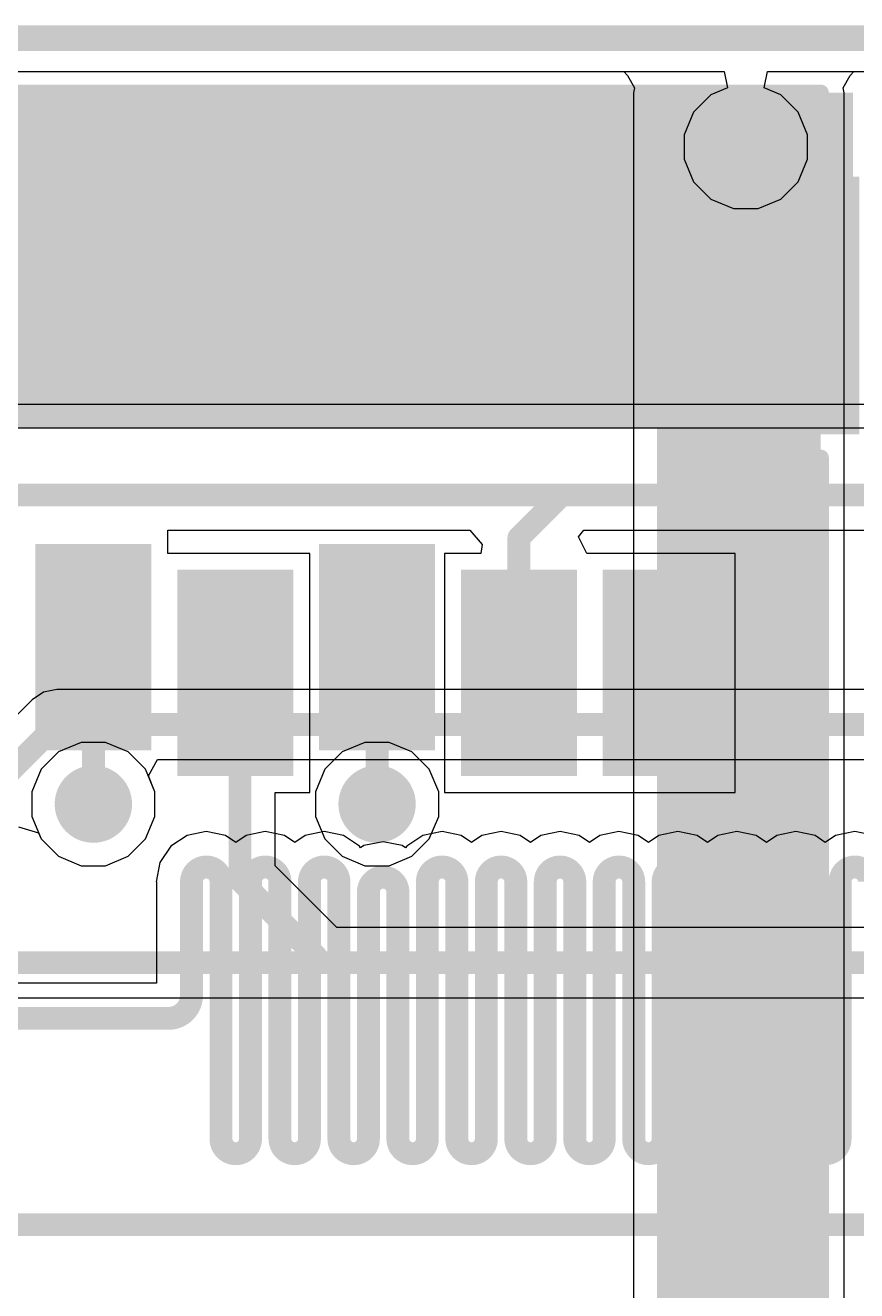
# Model space of a CAD drawing. Header units: inches. Extents: x -3 to 128, y -12 to 41.
# Drawn here: x 38.84 to 45.28, y 23.38 to 33.19 of the extents above; entities that cross this region are included whole.
import ezdxf

# ---------------------------------------------------------------- set-up
doc = ezdxf.new("R2010")
doc.units = ezdxf.units.IN
for name, color, linetype in [('Board Cutout', 216, 'Continuous'), ('Bottom Layer', 5, 'Continuous'), ('Layer 1', 16, 'Continuous'), ('Layer 2', 76, 'Continuous'), ('Top Layer', 1, 'Continuous'), ('Top Overlay', 2, 'Continuous'), ('Top Paste', 8, 'Continuous'), ('Top Solder', 216, 'Continuous'), ('Via Holes', 16, 'Continuous')]:
    doc.layers.add(name, color=color, linetype=linetype)

msp = doc.modelspace()

# ---------------------------------------------------------------- hatches: boundary and pattern name
at = {"layer": 'Bottom Layer'}
h = msp.add_hatch(color=5, dxfattribs=at)
edge = h.paths.add_edge_path()
edge.add_arc((44.4247, 32.2461), 0.3, 0, 360)
h = msp.add_hatch(color=5, dxfattribs=at)
edge = h.paths.add_edge_path()
edge.add_arc((39.3646, 27.1498), 0.3, 0, 360)
h = msp.add_hatch(color=5, dxfattribs=at)
edge = h.paths.add_edge_path()
edge.add_arc((41.5646, 27.1498), 0.3, 0, 360)
at = {"layer": 'Layer 1'}
h = msp.add_hatch(color=16, dxfattribs=at)
edge = h.paths.add_edge_path()
edge.add_arc((44.4247, 32.2461), 0.3, 0, 360)
h = msp.add_hatch(color=16, dxfattribs=at)
edge = h.paths.add_edge_path()
edge.add_arc((39.3646, 27.1498), 0.3, 0, 360)
h = msp.add_hatch(color=16, dxfattribs=at)
edge = h.paths.add_edge_path()
edge.add_arc((41.5646, 27.1498), 0.3, 0, 360)
at = {"layer": 'Layer 2'}
msp.add_hatch(color=76, dxfattribs=at).paths.add_polyline_path([(45.0046, 32.667), (43.7346, 32.667), (43.7346, 17.4659), (45.0046, 17.4659)])
h = msp.add_hatch(color=76, dxfattribs=at)
edge = h.paths.add_edge_path()
edge.add_arc((44.4247, 32.2461), 0.3, 0, 360)
h = msp.add_hatch(color=76, dxfattribs=at)
edge = h.paths.add_edge_path()
edge.add_arc((39.3646, 27.1498), 0.3, 0, 360)
h = msp.add_hatch(color=76, dxfattribs=at)
edge = h.paths.add_edge_path()
edge.add_arc((41.5646, 27.1498), 0.3, 0, 360)
at = {"layer": 'Top Layer'}
for points in [[(45.2546, 32.667), (30.7046, 32.667), (30.7046, 30.067), (45.2546, 30.067)], [(45.2546, 30.067), (43.8546, 30.067), (43.8546, 31.967), (45.2546, 31.967)], [(39.7646, 27.617), (38.9646, 27.617), (38.9646, 29.1169), (39.7646, 29.1169)], [(41.9646, 27.617), (41.1646, 27.617), (41.1646, 29.1169), (41.9646, 29.1169)], [(40.8646, 27.417), (40.0646, 27.417), (40.0646, 28.9169), (40.8646, 28.9169)], [(43.0646, 27.417), (42.2646, 27.417), (42.2646, 28.9169), (43.0646, 28.9169)], [(44.1646, 27.417), (43.3646, 27.417), (43.3646, 28.9169), (44.1646, 28.9169)]]:
    msp.add_hatch(color=1, dxfattribs=at).paths.add_polyline_path(points)
h = msp.add_hatch(color=1, dxfattribs=at)
edge = h.paths.add_edge_path()
edge.add_arc((44.4247, 32.2461), 0.3, 0, 360)
h = msp.add_hatch(color=1, dxfattribs=at)
edge = h.paths.add_edge_path()
edge.add_arc((39.3646, 27.1498), 0.3, 0, 360)
h = msp.add_hatch(color=1, dxfattribs=at)
edge = h.paths.add_edge_path()
edge.add_arc((41.5646, 27.1498), 0.3, 0, 360)
at = {"layer": 'Top Paste'}
for points in [[(45.2546, 30.067), (43.8546, 30.067), (43.8546, 31.967), (45.2546, 31.967)], [(39.7646, 27.617), (38.9646, 27.617), (38.9646, 29.1169), (39.7646, 29.1169)], [(41.9646, 27.617), (41.1646, 27.617), (41.1646, 29.1169), (41.9646, 29.1169)], [(40.8646, 27.417), (40.0646, 27.417), (40.0646, 28.9169), (40.8646, 28.9169)], [(43.0646, 27.417), (42.2646, 27.417), (42.2646, 28.9169), (43.0646, 28.9169)], [(44.1646, 27.417), (43.3646, 27.417), (43.3646, 28.9169), (44.1646, 28.9169)]]:
    msp.add_hatch(color=8, dxfattribs=at).paths.add_polyline_path(points)
at = {"layer": 'Top Solder'}
for points in [[(45.3046, 30.017), (43.8046, 30.017), (43.8046, 32.017), (45.3046, 32.017)], [(39.8146, 27.567), (38.9146, 27.567), (38.9146, 29.1669), (39.8146, 29.1669)], [(42.0146, 27.567), (41.1146, 27.567), (41.1146, 29.1669), (42.0146, 29.1669)], [(40.9146, 27.367), (40.0146, 27.367), (40.0146, 28.9669), (40.9146, 28.9669)], [(43.1146, 27.367), (42.2146, 27.367), (42.2146, 28.9669), (43.1146, 28.9669)], [(44.2146, 27.367), (43.3146, 27.367), (43.3146, 28.9669), (44.2146, 28.9669)]]:
    msp.add_hatch(color=216, dxfattribs=at).paths.add_polyline_path(points)
at = {"layer": 'Via Holes'}
h = msp.add_hatch(color=7, dxfattribs=at)
edge = h.paths.add_edge_path()
edge.add_arc((44.4247, 32.2461), 0.15, 0, 360)
h = msp.add_hatch(color=7, dxfattribs=at)
edge = h.paths.add_edge_path()
edge.add_arc((39.3646, 27.1498), 0.15, 0, 360)
h = msp.add_hatch(color=7, dxfattribs=at)
edge = h.paths.add_edge_path()
edge.add_arc((41.5646, 27.1498), 0.15, 0, 360)

# ---------------------------------------------------------------- linework, layer by layer
at = {"layer": 'Board Cutout'}
msp.add_lwpolyline([(-0.0026, 33.09, 0.2, 0.2, 0), (59.9977, 33.09, 0.2, 0.2, 0)], format="xyseb", dxfattribs=at)
at = {"layer": 'Bottom Layer'}
for p, q in [((29.3528, 32.831), (44.2565, 32.831)), ((44.2565, 32.831), (44.2818, 32.704)), ((44.5675, 32.704), (44.5928, 32.831)), ((44.5928, 32.831), (58.7484, 32.831)), ((44.2818, 32.704), (44.154, 32.6511)), ((44.6953, 32.6511), (44.5675, 32.704)), ((44.154, 32.6511), (44.0196, 32.5167)), ((44.8297, 32.5167), (44.6953, 32.6511)), ((44.0196, 32.5167), (43.9469, 32.3411)), ((44.9025, 32.3411), (44.8297, 32.5167)), ((43.9469, 32.3411), (43.9469, 32.151)), ((44.9025, 32.151), (44.9025, 32.3411)), ((43.9469, 32.151), (44.0196, 31.9754)), ((44.8297, 31.9754), (44.9025, 32.151)), ((44.0196, 31.9754), (44.154, 31.841)), ((44.6953, 31.841), (44.8297, 31.9754)), ((44.154, 31.841), (44.3296, 31.7683)), ((44.5197, 31.7683), (44.6953, 31.841)), ((44.3296, 31.7683), (44.5197, 31.7683)), ((60.1808, 30.2483), (12.7877, 30.2483)), ((12.7877, 30.067), (60.1808, 30.067)), ((41.4695, 27.6276), (41.2939, 27.5549)), ((41.6596, 27.6276), (41.4695, 27.6276)), ((41.8352, 27.5549), (41.6596, 27.6276)), ((41.2939, 27.5549), (41.1595, 27.4205)), ((41.9696, 27.4205), (41.8352, 27.5549)), ((41.1595, 27.4205), (41.0868, 27.2449)), ((42.0424, 27.2449), (41.9696, 27.4205)), ((41.0868, 27.2449), (41.0868, 27.0548)), ((42.0424, 27.0548), (42.0424, 27.2449)), ((41.0868, 27.0548), (41.1595, 26.8792)), ((41.9696, 26.8792), (42.0424, 27.0548)), ((41.1595, 26.8792), (41.2939, 26.7448)), ((41.8352, 26.7448), (41.9696, 26.8792)), ((41.2939, 26.7448), (41.4695, 26.672)), ((41.6596, 26.672), (41.8352, 26.7448)), ((41.4695, 26.672), (41.6596, 26.672))]:
    msp.add_line(p, q, dxfattribs=at)
at = {"layer": 'Layer 1'}
for p, q in [((29.3528, 32.831), (44.2565, 32.831)), ((44.2565, 32.831), (44.2818, 32.704)), ((44.5675, 32.704), (44.5928, 32.831)), ((44.5928, 32.831), (58.7484, 32.831)), ((44.2818, 32.704), (44.154, 32.6511)), ((44.6953, 32.6511), (44.5675, 32.704)), ((44.154, 32.6511), (44.0196, 32.5167)), ((44.8297, 32.5167), (44.6953, 32.6511)), ((44.0196, 32.5167), (43.9469, 32.3411)), ((44.9025, 32.3411), (44.8297, 32.5167)), ((43.9469, 32.3411), (43.9469, 32.151)), ((44.9025, 32.151), (44.9025, 32.3411)), ((43.9469, 32.151), (44.0196, 31.9754)), ((44.8297, 31.9754), (44.9025, 32.151)), ((44.0196, 31.9754), (44.154, 31.841)), ((44.6953, 31.841), (44.8297, 31.9754)), ((44.154, 31.841), (44.3296, 31.7683)), ((44.5197, 31.7683), (44.6953, 31.841)), ((44.3296, 31.7683), (44.5197, 31.7683)), ((38.9776, 28.0182), (38.8894, 27.9592)), ((39.0817, 28.0389), (38.9776, 28.0182)), ((48.1484, 28.0389), (39.0817, 28.0389)), ((38.8894, 27.9592), (38.3578, 27.4276)), ((39.7914, 27.368), (39.8611, 27.495)), ((39.8611, 27.495), (48.1484, 27.495)), ((39.8424, 27.2449), (39.7914, 27.368)), ((39.8424, 27.0548), (39.8424, 27.2449)), ((39.7696, 26.8792), (39.8424, 27.0548)), ((38.7832, 26.9731), (38.9396, 26.9273)), ((38.9396, 26.9273), (38.9595, 26.8792)), ((40.0914, 26.9066), (39.9653, 26.8224)), ((40.24, 26.9362), (40.0914, 26.9066)), ((40.3887, 26.9066), (40.24, 26.9362)), ((40.4686, 26.8532), (40.3887, 26.9066)), ((40.5486, 26.9066), (40.4686, 26.8532)), ((40.6972, 26.9362), (40.5486, 26.9066)), ((40.8459, 26.9066), (40.6972, 26.9362)), ((40.9258, 26.8532), (40.8459, 26.9066)), ((41.0058, 26.9066), (40.9258, 26.8532)), ((41.1544, 26.9362), (41.0058, 26.9066)), ((41.3031, 26.9066), (41.1544, 26.9362)), ((41.4291, 26.8224), (41.3031, 26.9066)), ((41.9202, 26.9066), (41.7941, 26.8224)), ((42.0688, 26.9362), (41.9202, 26.9066)), ((42.2175, 26.9066), (42.0688, 26.9362)), ((42.2974, 26.8532), (42.2175, 26.9066)), ((42.3774, 26.9066), (42.2974, 26.8532)), ((42.526, 26.9362), (42.3774, 26.9066)), ((42.6747, 26.9066), (42.526, 26.9362)), ((42.7546, 26.8532), (42.6747, 26.9066)), ((42.8346, 26.9066), (42.7546, 26.8532)), ((42.9832, 26.9362), (42.8346, 26.9066)), ((43.1319, 26.9066), (42.9832, 26.9362)), ((43.2118, 26.8532), (43.1319, 26.9066)), ((43.2918, 26.9066), (43.2118, 26.8532)), ((43.4404, 26.9362), (43.2918, 26.9066)), ((43.5891, 26.9066), (43.4404, 26.9362)), ((43.669, 26.8532), (43.5891, 26.9066)), ((43.749, 26.9066), (43.669, 26.8532)), ((43.8976, 26.9362), (43.749, 26.9066)), ((44.0463, 26.9066), (43.8976, 26.9362)), ((44.1262, 26.8532), (44.0463, 26.9066)), ((44.2062, 26.9066), (44.1262, 26.8532)), ((44.3548, 26.9362), (44.2062, 26.9066)), ((44.5035, 26.9066), (44.3548, 26.9362)), ((44.5834, 26.8532), (44.5035, 26.9066)), ((44.6634, 26.9066), (44.5834, 26.8532)), ((44.812, 26.9362), (44.6634, 26.9066)), ((44.9607, 26.9066), (44.812, 26.9362)), ((45.0406, 26.8532), (44.9607, 26.9066)), ((45.1206, 26.9066), (45.0406, 26.8532)), ((45.2692, 26.9362), (45.1206, 26.9066)), ((45.4179, 26.9066), (45.2692, 26.9362)), ((38.9595, 26.8792), (39.0939, 26.7448)), ((39.6352, 26.7448), (39.7696, 26.8792)), ((39.9653, 26.8224), (39.8811, 26.6964)), ((41.4371, 26.8105), (41.4291, 26.8224)), ((41.463, 26.8277), (41.4371, 26.8105)), ((41.6116, 26.8573), (41.463, 26.8277)), ((41.7603, 26.8277), (41.6116, 26.8573)), ((41.7861, 26.8105), (41.7603, 26.8277)), ((41.7941, 26.8224), (41.7861, 26.8105)), ((39.0939, 26.7448), (39.2696, 26.672)), ((39.4596, 26.672), (39.6352, 26.7448)), ((39.8811, 26.6964), (39.8516, 26.5477)), ((39.2696, 26.672), (39.4596, 26.672)), ((39.8516, 26.5477), (39.8538, 26.5477)), ((39.8538, 26.5477), (39.8538, 25.7601)), ((39.8538, 25.7601), (38.3389, 25.7601))]:
    msp.add_line(p, q, dxfattribs=at)
for points in [[(38.2646, 26.9498, 0.1778, 0.1778, 0), (39.0817, 27.7669, 0.1778, 0.1778, 0)], [(39.0817, 27.7669, 0.1778, 0.1778, 0), (48.5521, 27.7669, 0.1778, 0.1778, 0)], [(40.1257, 26.5477, 0.1778, 0.1778, -1), (40.3543, 26.5477, 0.1778, 0.1778, 0)], [(40.5829, 26.5477, 0.1778, 0.1778, -1), (40.8115, 26.5477, 0.1778, 0.1778, 0)], [(41.0401, 26.5477, 0.1778, 0.1778, -1), (41.2687, 26.5477, 0.1778, 0.1778, 0)], [(41.9545, 26.5477, 0.1778, 0.1778, -1), (42.1831, 26.5477, 0.1778, 0.1778, 0)], [(42.4117, 26.5477, 0.1778, 0.1778, -1), (42.6403, 26.5477, 0.1778, 0.1778, 0)], [(42.8689, 26.5477, 0.1778, 0.1778, -1), (43.0975, 26.5477, 0.1778, 0.1778, 0)], [(43.3261, 26.5477, 0.1778, 0.1778, -1), (43.5547, 26.5477, 0.1778, 0.1778, 0)], [(43.7833, 26.5477, 0.1778, 0.1778, -1), (44.0119, 26.5477, 0.1778, 0.1778, 0)], [(44.2405, 26.5477, 0.1778, 0.1778, -1), (44.4691, 26.5477, 0.1778, 0.1778, 0)], [(44.6977, 26.5477, 0.1778, 0.1778, -1), (44.9263, 26.5477, 0.1778, 0.1778, 0)], [(45.1549, 26.5477, 0.1778, 0.1778, -1), (45.3835, 26.5477, 0.1778, 0.1778, 0)], [(40.1257, 25.6659, 0.1778, 0.1778, 0), (40.1257, 26.5477, 0.1778, 0.1778, 0)], [(40.3543, 24.5526, 0.1778, 0.1778, 0), (40.3543, 26.5477, 0.1778, 0.1778, 0)], [(40.5829, 24.5526, 0.1778, 0.1778, 0), (40.5829, 26.5477, 0.1778, 0.1778, 0)], [(40.8115, 24.5526, 0.1778, 0.1778, 0), (40.8115, 26.5477, 0.1778, 0.1778, 0)], [(41.0401, 24.5526, 0.1778, 0.1778, 0), (41.0401, 26.5477, 0.1778, 0.1778, 0)], [(41.2687, 24.5526, 0.1778, 0.1778, 0), (41.2687, 26.5477, 0.1778, 0.1778, 0)], [(41.4973, 26.4688, 0.1778, 0.1778, -1), (41.7259, 26.4688, 0.1778, 0.1778, 0)], [(41.9545, 24.5526, 0.1778, 0.1778, 0), (41.9545, 26.5477, 0.1778, 0.1778, 0)], [(42.1831, 24.5526, 0.1778, 0.1778, 0), (42.1831, 26.5477, 0.1778, 0.1778, 0)], [(42.4117, 24.5526, 0.1778, 0.1778, 0), (42.4117, 26.5477, 0.1778, 0.1778, 0)], [(42.6403, 24.5526, 0.1778, 0.1778, 0), (42.6403, 26.5477, 0.1778, 0.1778, 0)], [(42.8689, 24.5526, 0.1778, 0.1778, 0), (42.8689, 26.5477, 0.1778, 0.1778, 0)], [(43.0975, 24.5526, 0.1778, 0.1778, 0), (43.0975, 26.5477, 0.1778, 0.1778, 0)], [(43.3261, 24.5526, 0.1778, 0.1778, 0), (43.3261, 26.5477, 0.1778, 0.1778, 0)], [(43.5547, 24.5526, 0.1778, 0.1778, 0), (43.5547, 26.5477, 0.1778, 0.1778, 0)], [(43.7833, 24.5526, 0.1778, 0.1778, 0), (43.7833, 26.5477, 0.1778, 0.1778, 0)], [(44.0119, 24.5526, 0.1778, 0.1778, 0), (44.0119, 26.5477, 0.1778, 0.1778, 0)], [(44.2405, 24.5526, 0.1778, 0.1778, 0), (44.2405, 26.5477, 0.1778, 0.1778, 0)], [(44.4691, 24.5526, 0.1778, 0.1778, 0), (44.4691, 26.5477, 0.1778, 0.1778, 0)], [(44.6977, 24.5526, 0.1778, 0.1778, 0), (44.6977, 26.5477, 0.1778, 0.1778, 0)], [(44.9263, 24.5526, 0.1778, 0.1778, 0), (44.9263, 26.5477, 0.1778, 0.1778, 0)], [(45.1549, 24.5526, 0.1778, 0.1778, 0), (45.1549, 26.5477, 0.1778, 0.1778, 0)], [(41.4973, 24.5526, 0.1778, 0.1778, 0), (41.4973, 26.4688, 0.1778, 0.1778, 0)], [(41.7259, 24.5526, 0.1778, 0.1778, 0), (41.7259, 26.4688, 0.1778, 0.1778, 0)], [(40.1257, 25.6659, 0.1778, 0.1778, -0.414214), (39.9479, 25.4881, 0.1778, 0.1778, 0)], [(38.2263, 25.4881, 0.1778, 0.1778, 0), (39.859, 25.4881, 0.1778, 0.1778, 0)], [(39.859, 25.4881, 0.1778, 0.1778, 0), (39.9479, 25.4881, 0.1778, 0.1778, 0)], [(40.5829, 24.5526, 0.1778, 0.1778, -1), (40.3543, 24.5526, 0.1778, 0.1778, 0)], [(41.0401, 24.5526, 0.1778, 0.1778, -1), (40.8115, 24.5526, 0.1778, 0.1778, 0)], [(41.4973, 24.5526, 0.1778, 0.1778, -1), (41.2687, 24.5526, 0.1778, 0.1778, 0)], [(41.9545, 24.5526, 0.1778, 0.1778, -1), (41.7259, 24.5526, 0.1778, 0.1778, 0)], [(42.4117, 24.5526, 0.1778, 0.1778, -1), (42.1831, 24.5526, 0.1778, 0.1778, 0)], [(42.8689, 24.5526, 0.1778, 0.1778, -1), (42.6403, 24.5526, 0.1778, 0.1778, 0)], [(43.3261, 24.5526, 0.1778, 0.1778, -1), (43.0975, 24.5526, 0.1778, 0.1778, 0)], [(43.7833, 24.5526, 0.1778, 0.1778, -1), (43.5547, 24.5526, 0.1778, 0.1778, 0)], [(44.2405, 24.5526, 0.1778, 0.1778, -1), (44.0119, 24.5526, 0.1778, 0.1778, 0)], [(44.6977, 24.5526, 0.1778, 0.1778, -1), (44.4691, 24.5526, 0.1778, 0.1778, 0)], [(45.1549, 24.5526, 0.1778, 0.1778, -1), (44.9263, 24.5526, 0.1778, 0.1778, 0)], [(38.4346, 23.8879, 0.1778, 0.1778, 0), (39.0817, 23.8879, 0.1778, 0.1778, 0)], [(39.0817, 23.8879, 0.1778, 0.1778, 0), (65.5313, 23.8879, 0.1778, 0.1778, 0)]]:
    msp.add_lwpolyline(points, format="xyseb", dxfattribs=at)
for points in [[(39.0372, 27.7669, 0.0889, 0.0889, 1), (39.1261, 27.7669, 0.0889, 0.0889, 1)], [(39.0372, 27.7669, 0.0889, 0.0889, 1), (39.1261, 27.7669, 0.0889, 0.0889, 1)], [(40.0813, 26.5477, 0.0889, 0.0889, 1), (40.1702, 26.5477, 0.0889, 0.0889, 1)], [(40.0813, 26.5477, 0.0889, 0.0889, 1), (40.1702, 26.5477, 0.0889, 0.0889, 1)], [(40.3099, 26.5477, 0.0889, 0.0889, 1), (40.3988, 26.5477, 0.0889, 0.0889, 1)], [(40.3099, 26.5477, 0.0889, 0.0889, 1), (40.3988, 26.5477, 0.0889, 0.0889, 1)], [(40.5385, 26.5477, 0.0889, 0.0889, 1), (40.6274, 26.5477, 0.0889, 0.0889, 1)], [(40.5385, 26.5477, 0.0889, 0.0889, 1), (40.6274, 26.5477, 0.0889, 0.0889, 1)], [(40.7671, 26.5477, 0.0889, 0.0889, 1), (40.856, 26.5477, 0.0889, 0.0889, 1)], [(40.7671, 26.5477, 0.0889, 0.0889, 1), (40.856, 26.5477, 0.0889, 0.0889, 1)], [(40.9957, 26.5477, 0.0889, 0.0889, 1), (41.0846, 26.5477, 0.0889, 0.0889, 1)], [(40.9957, 26.5477, 0.0889, 0.0889, 1), (41.0846, 26.5477, 0.0889, 0.0889, 1)], [(41.2243, 26.5477, 0.0889, 0.0889, 1), (41.3132, 26.5477, 0.0889, 0.0889, 1)], [(41.2243, 26.5477, 0.0889, 0.0889, 1), (41.3132, 26.5477, 0.0889, 0.0889, 1)], [(41.9101, 26.5477, 0.0889, 0.0889, 1), (41.999, 26.5477, 0.0889, 0.0889, 1)], [(41.9101, 26.5477, 0.0889, 0.0889, 1), (41.999, 26.5477, 0.0889, 0.0889, 1)], [(42.1387, 26.5477, 0.0889, 0.0889, 1), (42.2276, 26.5477, 0.0889, 0.0889, 1)], [(42.1387, 26.5477, 0.0889, 0.0889, 1), (42.2276, 26.5477, 0.0889, 0.0889, 1)], [(42.3673, 26.5477, 0.0889, 0.0889, 1), (42.4562, 26.5477, 0.0889, 0.0889, 1)], [(42.3673, 26.5477, 0.0889, 0.0889, 1), (42.4562, 26.5477, 0.0889, 0.0889, 1)], [(42.5959, 26.5477, 0.0889, 0.0889, 1), (42.6848, 26.5477, 0.0889, 0.0889, 1)], [(42.5959, 26.5477, 0.0889, 0.0889, 1), (42.6848, 26.5477, 0.0889, 0.0889, 1)], [(42.8245, 26.5477, 0.0889, 0.0889, 1), (42.9134, 26.5477, 0.0889, 0.0889, 1)], [(42.8245, 26.5477, 0.0889, 0.0889, 1), (42.9134, 26.5477, 0.0889, 0.0889, 1)], [(43.0531, 26.5477, 0.0889, 0.0889, 1), (43.142, 26.5477, 0.0889, 0.0889, 1)], [(43.0531, 26.5477, 0.0889, 0.0889, 1), (43.142, 26.5477, 0.0889, 0.0889, 1)], [(43.2817, 26.5477, 0.0889, 0.0889, 1), (43.3706, 26.5477, 0.0889, 0.0889, 1)], [(43.2817, 26.5477, 0.0889, 0.0889, 1), (43.3706, 26.5477, 0.0889, 0.0889, 1)], [(43.5103, 26.5477, 0.0889, 0.0889, 1), (43.5992, 26.5477, 0.0889, 0.0889, 1)], [(43.5103, 26.5477, 0.0889, 0.0889, 1), (43.5992, 26.5477, 0.0889, 0.0889, 1)], [(43.7389, 26.5477, 0.0889, 0.0889, 1), (43.8278, 26.5477, 0.0889, 0.0889, 1)], [(43.7389, 26.5477, 0.0889, 0.0889, 1), (43.8278, 26.5477, 0.0889, 0.0889, 1)], [(43.9675, 26.5477, 0.0889, 0.0889, 1), (44.0564, 26.5477, 0.0889, 0.0889, 1)], [(43.9675, 26.5477, 0.0889, 0.0889, 1), (44.0564, 26.5477, 0.0889, 0.0889, 1)], [(44.1961, 26.5477, 0.0889, 0.0889, 1), (44.285, 26.5477, 0.0889, 0.0889, 1)], [(44.1961, 26.5477, 0.0889, 0.0889, 1), (44.285, 26.5477, 0.0889, 0.0889, 1)], [(44.4247, 26.5477, 0.0889, 0.0889, 1), (44.5136, 26.5477, 0.0889, 0.0889, 1)], [(44.4247, 26.5477, 0.0889, 0.0889, 1), (44.5136, 26.5477, 0.0889, 0.0889, 1)], [(44.6533, 26.5477, 0.0889, 0.0889, 1), (44.7422, 26.5477, 0.0889, 0.0889, 1)], [(44.6533, 26.5477, 0.0889, 0.0889, 1), (44.7422, 26.5477, 0.0889, 0.0889, 1)], [(44.8819, 26.5477, 0.0889, 0.0889, 1), (44.9708, 26.5477, 0.0889, 0.0889, 1)], [(44.8819, 26.5477, 0.0889, 0.0889, 1), (44.9708, 26.5477, 0.0889, 0.0889, 1)], [(45.1105, 26.5477, 0.0889, 0.0889, 1), (45.1994, 26.5477, 0.0889, 0.0889, 1)], [(45.1105, 26.5477, 0.0889, 0.0889, 1), (45.1994, 26.5477, 0.0889, 0.0889, 1)], [(41.4529, 26.4688, 0.0889, 0.0889, 1), (41.5418, 26.4688, 0.0889, 0.0889, 1)], [(41.4529, 26.4688, 0.0889, 0.0889, 1), (41.5418, 26.4688, 0.0889, 0.0889, 1)], [(41.6815, 26.4688, 0.0889, 0.0889, 1), (41.7704, 26.4688, 0.0889, 0.0889, 1)], [(41.6815, 26.4688, 0.0889, 0.0889, 1), (41.7704, 26.4688, 0.0889, 0.0889, 1)], [(40.0813, 25.6659, 0.0889, 0.0889, 1), (40.1702, 25.6659, 0.0889, 0.0889, 1)], [(40.0813, 25.6659, 0.0889, 0.0889, 1), (40.1702, 25.6659, 0.0889, 0.0889, 1)], [(39.8146, 25.4881, 0.0889, 0.0889, 1), (39.9035, 25.4881, 0.0889, 0.0889, 1)], [(39.8146, 25.4881, 0.0889, 0.0889, 1), (39.9035, 25.4881, 0.0889, 0.0889, 1)], [(39.9035, 25.4881, 0.0889, 0.0889, 1), (39.9924, 25.4881, 0.0889, 0.0889, 1)], [(39.9035, 25.4881, 0.0889, 0.0889, 1), (39.9924, 25.4881, 0.0889, 0.0889, 1)], [(40.3099, 24.5526, 0.0889, 0.0889, 1), (40.3988, 24.5526, 0.0889, 0.0889, 1)], [(40.3099, 24.5526, 0.0889, 0.0889, 1), (40.3988, 24.5526, 0.0889, 0.0889, 1)], [(40.5385, 24.5526, 0.0889, 0.0889, 1), (40.6274, 24.5526, 0.0889, 0.0889, 1)], [(40.5385, 24.5526, 0.0889, 0.0889, 1), (40.6274, 24.5526, 0.0889, 0.0889, 1)], [(40.7671, 24.5526, 0.0889, 0.0889, 1), (40.856, 24.5526, 0.0889, 0.0889, 1)], [(40.7671, 24.5526, 0.0889, 0.0889, 1), (40.856, 24.5526, 0.0889, 0.0889, 1)], [(40.9957, 24.5526, 0.0889, 0.0889, 1), (41.0846, 24.5526, 0.0889, 0.0889, 1)], [(40.9957, 24.5526, 0.0889, 0.0889, 1), (41.0846, 24.5526, 0.0889, 0.0889, 1)], [(41.2243, 24.5526, 0.0889, 0.0889, 1), (41.3132, 24.5526, 0.0889, 0.0889, 1)], [(41.2243, 24.5526, 0.0889, 0.0889, 1), (41.3132, 24.5526, 0.0889, 0.0889, 1)], [(41.4529, 24.5526, 0.0889, 0.0889, 1), (41.5418, 24.5526, 0.0889, 0.0889, 1)], [(41.4529, 24.5526, 0.0889, 0.0889, 1), (41.5418, 24.5526, 0.0889, 0.0889, 1)], [(41.6815, 24.5526, 0.0889, 0.0889, 1), (41.7704, 24.5526, 0.0889, 0.0889, 1)], [(41.6815, 24.5526, 0.0889, 0.0889, 1), (41.7704, 24.5526, 0.0889, 0.0889, 1)], [(41.9101, 24.5526, 0.0889, 0.0889, 1), (41.999, 24.5526, 0.0889, 0.0889, 1)], [(41.9101, 24.5526, 0.0889, 0.0889, 1), (41.999, 24.5526, 0.0889, 0.0889, 1)], [(42.1387, 24.5526, 0.0889, 0.0889, 1), (42.2276, 24.5526, 0.0889, 0.0889, 1)], [(42.1387, 24.5526, 0.0889, 0.0889, 1), (42.2276, 24.5526, 0.0889, 0.0889, 1)], [(42.3673, 24.5526, 0.0889, 0.0889, 1), (42.4562, 24.5526, 0.0889, 0.0889, 1)], [(42.3673, 24.5526, 0.0889, 0.0889, 1), (42.4562, 24.5526, 0.0889, 0.0889, 1)], [(42.5959, 24.5526, 0.0889, 0.0889, 1), (42.6848, 24.5526, 0.0889, 0.0889, 1)], [(42.5959, 24.5526, 0.0889, 0.0889, 1), (42.6848, 24.5526, 0.0889, 0.0889, 1)], [(42.8245, 24.5526, 0.0889, 0.0889, 1), (42.9134, 24.5526, 0.0889, 0.0889, 1)], [(42.8245, 24.5526, 0.0889, 0.0889, 1), (42.9134, 24.5526, 0.0889, 0.0889, 1)], [(43.0531, 24.5526, 0.0889, 0.0889, 1), (43.142, 24.5526, 0.0889, 0.0889, 1)], [(43.0531, 24.5526, 0.0889, 0.0889, 1), (43.142, 24.5526, 0.0889, 0.0889, 1)], [(43.2817, 24.5526, 0.0889, 0.0889, 1), (43.3706, 24.5526, 0.0889, 0.0889, 1)], [(43.2817, 24.5526, 0.0889, 0.0889, 1), (43.3706, 24.5526, 0.0889, 0.0889, 1)], [(43.5103, 24.5526, 0.0889, 0.0889, 1), (43.5992, 24.5526, 0.0889, 0.0889, 1)], [(43.5103, 24.5526, 0.0889, 0.0889, 1), (43.5992, 24.5526, 0.0889, 0.0889, 1)], [(43.7389, 24.5526, 0.0889, 0.0889, 1), (43.8278, 24.5526, 0.0889, 0.0889, 1)], [(43.7389, 24.5526, 0.0889, 0.0889, 1), (43.8278, 24.5526, 0.0889, 0.0889, 1)], [(43.9675, 24.5526, 0.0889, 0.0889, 1), (44.0564, 24.5526, 0.0889, 0.0889, 1)], [(43.9675, 24.5526, 0.0889, 0.0889, 1), (44.0564, 24.5526, 0.0889, 0.0889, 1)], [(44.1961, 24.5526, 0.0889, 0.0889, 1), (44.285, 24.5526, 0.0889, 0.0889, 1)], [(44.1961, 24.5526, 0.0889, 0.0889, 1), (44.285, 24.5526, 0.0889, 0.0889, 1)], [(44.4247, 24.5526, 0.0889, 0.0889, 1), (44.5136, 24.5526, 0.0889, 0.0889, 1)], [(44.4247, 24.5526, 0.0889, 0.0889, 1), (44.5136, 24.5526, 0.0889, 0.0889, 1)], [(44.6533, 24.5526, 0.0889, 0.0889, 1), (44.7422, 24.5526, 0.0889, 0.0889, 1)], [(44.6533, 24.5526, 0.0889, 0.0889, 1), (44.7422, 24.5526, 0.0889, 0.0889, 1)], [(44.8819, 24.5526, 0.0889, 0.0889, 1), (44.9708, 24.5526, 0.0889, 0.0889, 1)], [(44.8819, 24.5526, 0.0889, 0.0889, 1), (44.9708, 24.5526, 0.0889, 0.0889, 1)], [(45.1105, 24.5526, 0.0889, 0.0889, 1), (45.1994, 24.5526, 0.0889, 0.0889, 1)], [(45.1105, 24.5526, 0.0889, 0.0889, 1), (45.1994, 24.5526, 0.0889, 0.0889, 1)], [(39.0372, 23.8879, 0.0889, 0.0889, 1), (39.1261, 23.8879, 0.0889, 0.0889, 1)], [(39.0372, 23.8879, 0.0889, 0.0889, 1), (39.1261, 23.8879, 0.0889, 0.0889, 1)]]:
    msp.add_lwpolyline(points, format="xyseb", close=True, dxfattribs=at)
at = {"layer": 'Layer 2'}
for p, q in [((30.0215, 32.831), (43.4776, 32.831)), ((43.4776, 32.831), (43.5063, 32.8007)), ((43.5063, 32.8007), (43.5607, 32.704)), ((45.1785, 32.704), (45.2328, 32.8007)), ((45.2328, 32.8007), (45.2615, 32.831)), ((45.2615, 32.831), (58.3826, 32.831)), ((43.5607, 32.704), (43.5533, 32.667)), ((45.1858, 32.667), (45.1785, 32.704)), ((43.5533, 32.667), (43.5533, 18.9617)), ((45.1858, 17.4659), (45.1858, 32.667)), ((39.2696, 27.6276), (39.0939, 27.5549)), ((39.4596, 27.6276), (39.2696, 27.6276)), ((39.6352, 27.5549), (39.4596, 27.6276)), ((41.4695, 27.6276), (41.2939, 27.5549)), ((41.6596, 27.6276), (41.4695, 27.6276)), ((41.8352, 27.5549), (41.6596, 27.6276)), ((39.0939, 27.5549), (38.9595, 27.4205)), ((39.7696, 27.4205), (39.6352, 27.5549)), ((41.2939, 27.5549), (41.1595, 27.4205)), ((41.9696, 27.4205), (41.8352, 27.5549)), ((38.9595, 27.4205), (38.8868, 27.2449)), ((39.8424, 27.2449), (39.7696, 27.4205)), ((41.1595, 27.4205), (41.0868, 27.2449)), ((42.0424, 27.2449), (41.9696, 27.4205)), ((38.8868, 27.2449), (38.8868, 27.0548)), ((39.8424, 27.0548), (39.8424, 27.2449)), ((41.0868, 27.2449), (41.0868, 27.0548)), ((42.0424, 27.0548), (42.0424, 27.2449)), ((38.8868, 27.0548), (38.9595, 26.8792)), ((39.7696, 26.8792), (39.8424, 27.0548)), ((41.0868, 27.0548), (41.1595, 26.8792)), ((41.9696, 26.8792), (42.0424, 27.0548)), ((38.9595, 26.8792), (39.0939, 26.7448)), ((39.6352, 26.7448), (39.7696, 26.8792)), ((41.1595, 26.8792), (41.2939, 26.7448)), ((41.8352, 26.7448), (41.9696, 26.8792)), ((39.0939, 26.7448), (39.2696, 26.672)), ((39.4596, 26.672), (39.6352, 26.7448)), ((41.2939, 26.7448), (41.4695, 26.672)), ((41.6596, 26.672), (41.8352, 26.7448)), ((39.2696, 26.672), (39.4596, 26.672)), ((41.4695, 26.672), (41.6596, 26.672))]:
    msp.add_line(p, q, dxfattribs=at)
at = {"layer": 'Top Layer'}
for p, q in [((39.9424, 29.0947), (39.9424, 29.2753)), ((39.9424, 29.2753), (42.2827, 29.2753)), ((42.2827, 29.2753), (42.3789, 29.1631)), ((43.1278, 29.2217), (43.168, 29.2753)), ((43.168, 29.2753), (51.8912, 29.2753)), ((42.3789, 29.1631), (42.3692, 29.0947)), ((43.1912, 29.0947), (43.1278, 29.2217)), ((41.0424, 29.0947), (39.9424, 29.0947)), ((41.0424, 27.2392), (41.0424, 29.0947)), ((42.3692, 29.0947), (42.0868, 29.0947)), ((42.0868, 29.0947), (42.0868, 27.2392)), ((44.3424, 29.0947), (43.1912, 29.0947)), ((44.3424, 27.2392), (44.3424, 29.0947)), ((40.7735, 26.6707), (40.7735, 27.2392)), ((40.7735, 27.2392), (41.0424, 27.2392)), ((42.0868, 27.2392), (44.3424, 27.2392)), ((41.2523, 26.1919), (40.7735, 26.6707)), ((49.5314, 26.1919), (41.2523, 26.1919)), ((10.7943, 25.648), (54.9319, 25.648))]:
    msp.add_line(p, q, dxfattribs=at)
for points in [[(27.8549, 29.5472, 0.1778, 0.1778, 0), (42.9966, 29.5472, 0.1778, 0.1778, 0)], [(42.6646, 29.2152, 0.1778, 0.1778, 0), (42.9966, 29.5472, 0.1778, 0.1778, 0)], [(42.9966, 29.5472, 0.1778, 0.1778, 0), (57.6622, 29.5472, 0.1778, 0.1778, 0)], [(42.6646, 28.1669, 0.1778, 0.1778, 0), (42.6646, 29.2152, 0.1778, 0.1778, 0)], [(39.3646, 27.1498, 0.1778, 0.1778, 0), (39.3646, 28.3669, 0.1778, 0.1778, 0)], [(41.5646, 27.1498, 0.1778, 0.1778, 0), (41.5646, 28.3669, 0.1778, 0.1778, 0)], [(40.5016, 26.558, 0.1778, 0.1778, 0), (40.5016, 28.1669, 0.1778, 0.1778, 0)], [(40.5016, 26.558, 0.1778, 0.1778, 0), (41.0889, 25.9707, 0.1778, 0.1778, 0)], [(25.9246, 25.9199, 0.1778, 0.1778, 0), (54.9319, 25.9199, 0.1778, 0.1778, 0)]]:
    msp.add_lwpolyline(points, format="xyseb", dxfattribs=at)
for points in [[(42.9522, 29.5472, 0.0889, 0.0889, 1), (43.0411, 29.5472, 0.0889, 0.0889, 1)], [(42.9522, 29.5472, 0.0889, 0.0889, 1), (43.0411, 29.5472, 0.0889, 0.0889, 1)], [(42.9522, 29.5472, 0.0889, 0.0889, 1), (43.0411, 29.5472, 0.0889, 0.0889, 1)], [(42.6201, 29.2152, 0.0889, 0.0889, 1), (42.709, 29.2152, 0.0889, 0.0889, 1)], [(42.6201, 29.2152, 0.0889, 0.0889, 1), (42.709, 29.2152, 0.0889, 0.0889, 1)], [(39.3201, 28.3669, 0.0889, 0.0889, 1), (39.409, 28.3669, 0.0889, 0.0889, 1)], [(41.5201, 28.3669, 0.0889, 0.0889, 1), (41.609, 28.3669, 0.0889, 0.0889, 1)], [(40.4571, 28.1669, 0.0889, 0.0889, 1), (40.546, 28.1669, 0.0889, 0.0889, 1)], [(42.6201, 28.1669, 0.0889, 0.0889, 1), (42.709, 28.1669, 0.0889, 0.0889, 1)], [(39.3201, 27.1498, 0.0889, 0.0889, 1), (39.409, 27.1498, 0.0889, 0.0889, 1)], [(41.5201, 27.1498, 0.0889, 0.0889, 1), (41.609, 27.1498, 0.0889, 0.0889, 1)], [(40.4571, 26.558, 0.0889, 0.0889, 1), (40.546, 26.558, 0.0889, 0.0889, 1)], [(40.4571, 26.558, 0.0889, 0.0889, 1), (40.546, 26.558, 0.0889, 0.0889, 1)], [(41.0444, 25.9707, 0.0889, 0.0889, 1), (41.1333, 25.9707, 0.0889, 0.0889, 1)]]:
    msp.add_lwpolyline(points, format="xyseb", close=True, dxfattribs=at)
at = {"layer": 'Top Overlay'}
for points in [[(32.3357, 32.667, 0.127, 0.127, 0), (44.8756, 32.667, 0.127, 0.127, 0)], [(44.8756, 32.667, 0.127, 0.127, 0), (45.0046, 32.667, 0.127, 0.127, 0)], [(45.0046, 32.1982, 0.127, 0.127, 0), (45.0046, 32.667, 0.127, 0.127, 0)], [(45.0046, 17.717, 0.127, 0.127, 0), (45.0046, 29.8359, 0.127, 0.127, 0)]]:
    msp.add_lwpolyline(points, format="xyseb", dxfattribs=at)
for points in [[(44.8438, 32.667, 0.0635, 0.0635, 1), (44.9073, 32.667, 0.0635, 0.0635, 1)], [(44.8438, 32.667, 0.0635, 0.0635, 1), (44.9073, 32.667, 0.0635, 0.0635, 1)], [(44.9728, 32.667, 0.0635, 0.0635, 1), (45.0363, 32.667, 0.0635, 0.0635, 1)], [(44.9728, 32.667, 0.0635, 0.0635, 1), (45.0363, 32.667, 0.0635, 0.0635, 1)], [(44.9728, 32.1982, 0.0635, 0.0635, 1), (45.0363, 32.1982, 0.0635, 0.0635, 1)], [(44.9728, 29.8359, 0.0635, 0.0635, 1), (45.0363, 29.8359, 0.0635, 0.0635, 1)]]:
    msp.add_lwpolyline(points, format="xyseb", close=True, dxfattribs=at)

doc.saveas('drawing.dxf')
